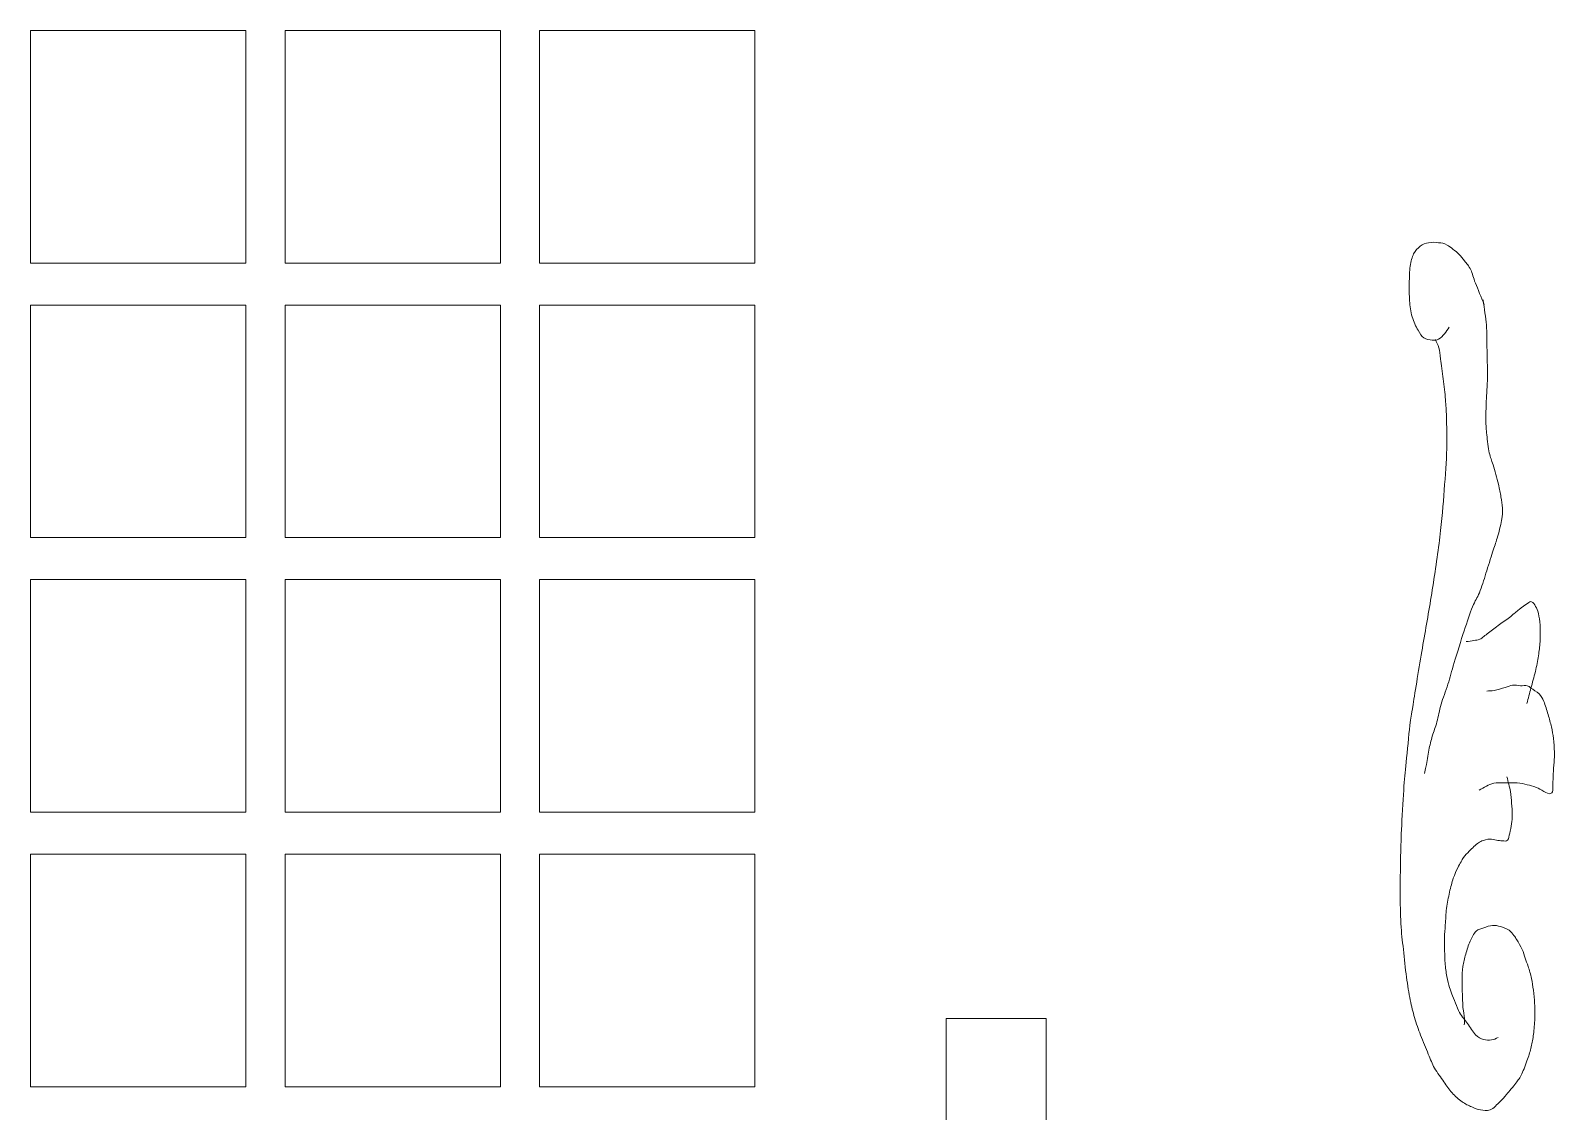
# Model space of a CAD drawing. Header units: millimetres. Extents: x -284 to 196, y -129 to 171.
# Drawn here: x 150.77 to 192.74, y 49.92 to 79.69 of the extents above; entities that cross this region are included whole.
import ezdxf

# ---------------------------------------------------------------- set-up
doc = ezdxf.new("R2010")
doc.units = ezdxf.units.MM
doc.header["$MEASUREMENT"] = 0
doc.layers.add('Camada 1', color=7, linetype='Continuous')

msp = doc.modelspace()

# ---------------------------------------------------------------- linework, layer by layer
at = {"layer": 'Camada 1', "color": 2, "lineweight": 9}
for points in [[(150.7695, 79.6879), (150.7695, 79.6879), (150.7695, 73.2819), (150.7695, 73.2819), (150.7695, 73.2819), (150.7695, 73.2819), (156.7003, 73.2819), (156.7003, 73.2819), (156.7003, 73.2819), (156.7003, 73.2819), (156.7003, 79.6879), (156.7003, 79.6879), (156.7003, 79.6879), (156.7003, 79.6879), (150.7695, 79.6879), (150.7695, 79.6879)], [(157.7787, 79.6879), (157.7787, 79.6879), (157.7787, 73.2819), (157.7787, 73.2819), (157.7787, 73.2819), (157.7787, 73.2819), (163.7095, 73.2819), (163.7095, 73.2819), (163.7095, 73.2819), (163.7095, 73.2819), (163.7095, 79.6879), (163.7095, 79.6879), (163.7095, 79.6879), (163.7095, 79.6879), (157.7787, 79.6879), (157.7787, 79.6879)], [(164.7878, 79.6879), (164.7878, 79.6879), (164.7878, 73.2819), (164.7878, 73.2819), (164.7878, 73.2819), (164.7878, 73.2819), (170.7187, 73.2819), (170.7187, 73.2819), (170.7187, 73.2819), (170.7187, 73.2819), (170.7187, 79.6879), (170.7187, 79.6879), (170.7187, 79.6879), (170.7187, 79.6879), (164.7878, 79.6879), (164.7878, 79.6879)], [(150.7695, 72.1274), (150.7695, 72.1274), (150.7695, 65.7214), (150.7695, 65.7214), (150.7695, 65.7214), (150.7695, 65.7214), (156.7003, 65.7214), (156.7003, 65.7214), (156.7003, 65.7214), (156.7003, 65.7214), (156.7003, 72.1274), (156.7003, 72.1274), (156.7003, 72.1274), (156.7003, 72.1274), (150.7695, 72.1274), (150.7695, 72.1274)], [(157.7787, 72.1274), (157.7787, 72.1274), (157.7787, 65.7214), (157.7787, 65.7214), (157.7787, 65.7214), (157.7787, 65.7214), (163.7095, 65.7214), (163.7095, 65.7214), (163.7095, 65.7214), (163.7095, 65.7214), (163.7095, 72.1274), (163.7095, 72.1274), (163.7095, 72.1274), (163.7095, 72.1274), (157.7787, 72.1274), (157.7787, 72.1274)], [(164.7878, 72.1274), (164.7878, 72.1274), (164.7878, 65.7214), (164.7878, 65.7214), (164.7878, 65.7214), (164.7878, 65.7214), (170.7187, 65.7214), (170.7187, 65.7214), (170.7187, 65.7214), (170.7187, 65.7214), (170.7187, 72.1274), (170.7187, 72.1274), (170.7187, 72.1274), (170.7187, 72.1274), (164.7878, 72.1274), (164.7878, 72.1274)], [(150.7695, 64.5669), (150.7695, 64.5669), (150.7695, 58.1609), (150.7695, 58.1609), (150.7695, 58.1609), (150.7695, 58.1609), (156.7003, 58.1609), (156.7003, 58.1609), (156.7003, 58.1609), (156.7003, 58.1609), (156.7003, 64.5669), (156.7003, 64.5669), (156.7003, 64.5669), (156.7003, 64.5669), (150.7695, 64.5669), (150.7695, 64.5669)], [(157.7787, 64.5669), (157.7787, 64.5669), (157.7787, 58.1609), (157.7787, 58.1609), (157.7787, 58.1609), (157.7787, 58.1609), (163.7095, 58.1609), (163.7095, 58.1609), (163.7095, 58.1609), (163.7095, 58.1609), (163.7095, 64.5669), (163.7095, 64.5669), (163.7095, 64.5669), (163.7095, 64.5669), (157.7787, 64.5669), (157.7787, 64.5669)], [(164.7878, 64.5669), (164.7878, 64.5669), (164.7878, 58.1609), (164.7878, 58.1609), (164.7878, 58.1609), (164.7878, 58.1609), (170.7187, 58.1609), (170.7187, 58.1609), (170.7187, 58.1609), (170.7187, 58.1609), (170.7187, 64.5669), (170.7187, 64.5669), (170.7187, 64.5669), (170.7187, 64.5669), (164.7878, 64.5669), (164.7878, 64.5669)], [(150.7695, 57.0063), (150.7695, 57.0063), (150.7695, 50.6003), (150.7695, 50.6003), (150.7695, 50.6003), (150.7695, 50.6003), (156.7003, 50.6003), (156.7003, 50.6003), (156.7003, 50.6003), (156.7003, 50.6003), (156.7003, 57.0063), (156.7003, 57.0063), (156.7003, 57.0063), (156.7003, 57.0063), (150.7695, 57.0063), (150.7695, 57.0063)], [(157.7787, 57.0063), (157.7787, 57.0063), (157.7787, 50.6003), (157.7787, 50.6003), (157.7787, 50.6003), (157.7787, 50.6003), (163.7095, 50.6003), (163.7095, 50.6003), (163.7095, 50.6003), (163.7095, 50.6003), (163.7095, 57.0063), (163.7095, 57.0063), (163.7095, 57.0063), (163.7095, 57.0063), (157.7787, 57.0063), (157.7787, 57.0063)], [(164.7878, 57.0063), (164.7878, 57.0063), (164.7878, 50.6003), (164.7878, 50.6003), (164.7878, 50.6003), (164.7878, 50.6003), (170.7187, 50.6003), (170.7187, 50.6003), (170.7187, 50.6003), (170.7187, 50.6003), (170.7187, 57.0063), (170.7187, 57.0063), (170.7187, 57.0063), (170.7187, 57.0063), (164.7878, 57.0063), (164.7878, 57.0063)]]:
    msp.add_open_spline(points, degree=3, knots=[0, 0, 0, 0, 0.2, 0.2, 0.2, 0.2, 0.4, 0.4, 0.4, 0.4, 0.6, 0.6, 0.6, 0.6, 1, 1, 1, 1], dxfattribs=at)
at = {"layer": 'Camada 1', "color": 250, "lineweight": 9}
for points, knots in [([(189.8392, 71.5142), (189.7962, 71.4549), (189.7592, 71.3904), (189.7103, 71.3363), (189.7103, 71.3363), (189.6615, 71.2822), (189.6052, 71.2209), (189.5471, 71.1908), (189.5471, 71.1908), (189.4889, 71.1607), (189.4344, 71.1531), (189.3666, 71.1586), (189.3666, 71.1586), (189.2988, 71.164), (189.2093, 71.1764), (189.1432, 71.2234), (189.1432, 71.2234), (189.0771, 71.2705), (189.0349, 71.3359), (188.98, 71.4339), (188.98, 71.4339), (188.925, 71.532), (188.8561, 71.6686), (188.8167, 71.8062), (188.8167, 71.8062), (188.7773, 71.9438), (188.761, 72.0881), (188.7479, 72.2431), (188.7479, 72.2431), (188.735, 72.3981), (188.7365, 72.569), (188.7394, 72.7285), (188.7394, 72.7285), (188.7423, 72.8879), (188.7447, 73.0605), (188.7651, 73.1977), (188.7651, 73.1977), (188.7855, 73.3349), (188.8122, 73.4424), (188.8597, 73.5374), (188.8597, 73.5374), (188.9071, 73.6324), (188.9704, 73.6957), (189.0401, 73.7476), (189.0401, 73.7476), (189.1098, 73.7995), (189.1871, 73.8283), (189.2721, 73.8445), (189.2721, 73.8445), (189.357, 73.8607), (189.4623, 73.8551), (189.5471, 73.8443), (189.5471, 73.8443), (189.6317, 73.8334), (189.6868, 73.831), (189.779, 73.7794), (189.779, 73.7794), (189.8713, 73.7277), (190.0165, 73.6096), (190.097, 73.5365), (190.097, 73.5365), (190.1774, 73.4634), (190.2044, 73.4151), (190.2602, 73.3422), (190.2602, 73.3422), (190.3161, 73.2693), (190.3811, 73.2034), (190.4321, 73.0994), (190.4321, 73.0994), (190.4829, 72.9953), (190.4992, 72.8863), (190.561, 72.7271), (190.561, 72.7271), (190.6228, 72.5679), (190.722, 72.339), (190.8026, 72.145)], [0, 0, 0, 0, 0.05, 0.05, 0.05, 0.05, 0.1, 0.1, 0.1, 0.1, 0.15, 0.15, 0.15, 0.15, 0.2, 0.2, 0.2, 0.2, 0.25, 0.25, 0.25, 0.25, 0.3, 0.3, 0.3, 0.3, 0.35, 0.35, 0.35, 0.35, 0.4, 0.4, 0.4, 0.4, 0.45, 0.45, 0.45, 0.45, 0.5, 0.5, 0.5, 0.5, 0.55, 0.55, 0.55, 0.55, 0.6, 0.6, 0.6, 0.6, 0.65, 0.65, 0.65, 0.65, 0.7, 0.7, 0.7, 0.7, 0.75, 0.75, 0.75, 0.75, 0.8, 0.8, 0.8, 0.8, 0.85, 0.85, 0.85, 0.85, 0.9, 0.9, 0.9, 0.9, 1, 1, 1, 1]), ([(190.7729, 72.2675), (190.8064, 72.0282), (190.8442, 71.777), (190.8615, 71.5793), (190.8615, 71.5793), (190.883, 71.3328), (190.8731, 71.2082), (190.878, 70.9686), (190.878, 70.9686), (190.8828, 70.7289), (190.8938, 70.3903), (190.8909, 70.1412), (190.8909, 70.1412), (190.8881, 69.8921), (190.8679, 69.6735), (190.8608, 69.4761), (190.8608, 69.4761), (190.8536, 69.2787), (190.8456, 69.1116), (190.8477, 68.957), (190.8477, 68.957), (190.8499, 68.8024), (190.8578, 68.7018), (190.8737, 68.5514), (190.8737, 68.5514), (190.8895, 68.401), (190.9137, 68.1957), (190.9428, 68.0565), (190.9428, 68.0565), (190.9718, 67.9174), (191.0043, 67.867), (191.0463, 67.7239), (191.0463, 67.7239), (191.0883, 67.5808), (191.1586, 67.3456), (191.195, 67.1984), (191.195, 67.1984), (191.2313, 67.0512), (191.2451, 66.9531), (191.2637, 66.8424), (191.2637, 66.8424), (191.2823, 66.7317), (191.3038, 66.645), (191.3067, 66.5349), (191.3067, 66.5349), (191.3096, 66.4249), (191.3055, 66.3341), (191.2808, 66.1952), (191.2808, 66.1952), (191.2563, 66.0563), (191.2022, 65.8557), (191.1606, 65.7099), (191.1606, 65.7099), (191.1189, 65.564), (191.0833, 65.4834), (191.0317, 65.3216), (191.0317, 65.3216), (190.9802, 65.1599), (190.9114, 64.9253), (190.8512, 64.7393), (190.8512, 64.7393), (190.7912, 64.5533), (190.7326, 64.3597), (190.6708, 64.2055), (190.6708, 64.2055), (190.609, 64.0513), (190.5522, 63.9931), (190.4818, 63.8173), (190.4818, 63.8173), (190.4115, 63.6416), (190.3343, 63.4103), (190.2498, 63.1541), (190.2498, 63.1541), (190.1654, 62.898), (190.0493, 62.526), (189.9749, 62.2806), (189.9749, 62.2806), (189.9004, 62.0353), (189.8632, 61.8737), (189.803, 61.6821), (189.803, 61.6821), (189.7428, 61.4906), (189.6643, 61.3053), (189.6139, 61.1321), (189.6139, 61.1321), (189.5637, 60.959), (189.5425, 60.7928), (189.5022, 60.6468), (189.5022, 60.6468), (189.462, 60.5008), (189.4107, 60.3883), (189.3733, 60.2586), (189.3733, 60.2586), (189.336, 60.129), (189.3075, 60.0081), (189.2789, 59.8704), (189.2789, 59.8704), (189.2502, 59.7327), (189.2216, 59.5414), (189.2016, 59.4336), (189.2016, 59.4336), (189.1815, 59.3257), (189.1729, 59.2934), (189.1585, 59.2233)], [0, 0, 0, 0, 0.037037, 0.037037, 0.037037, 0.037037, 0.0740741, 0.0740741, 0.0740741, 0.0740741, 0.1111111, 0.1111111, 0.1111111, 0.1111111, 0.1481481, 0.1481481, 0.1481481, 0.1481481, 0.1851852, 0.1851852, 0.1851852, 0.1851852, 0.2222222, 0.2222222, 0.2222222, 0.2222222, 0.2592593, 0.2592593, 0.2592593, 0.2592593, 0.2962963, 0.2962963, 0.2962963, 0.2962963, 0.3333333, 0.3333333, 0.3333333, 0.3333333, 0.3703704, 0.3703704, 0.3703704, 0.3703704, 0.4074074, 0.4074074, 0.4074074, 0.4074074, 0.4444444, 0.4444444, 0.4444444, 0.4444444, 0.4814815, 0.4814815, 0.4814815, 0.4814815, 0.5185185, 0.5185185, 0.5185185, 0.5185185, 0.5555556, 0.5555556, 0.5555556, 0.5555556, 0.5925926, 0.5925926, 0.5925926, 0.5925926, 0.6296296, 0.6296296, 0.6296296, 0.6296296, 0.6666667, 0.6666667, 0.6666667, 0.6666667, 0.7037037, 0.7037037, 0.7037037, 0.7037037, 0.7407407, 0.7407407, 0.7407407, 0.7407407, 0.7777778, 0.7777778, 0.7777778, 0.7777778, 0.8148148, 0.8148148, 0.8148148, 0.8148148, 0.8518519, 0.8518519, 0.8518519, 0.8518519, 0.8888889, 0.8888889, 0.8888889, 0.8888889, 0.9259259, 0.9259259, 0.9259259, 0.9259259, 1, 1, 1, 1]), ([(190.2517, 52.3084), (190.2921, 52.4106), (190.2202, 52.7048), (190.2173, 52.7777), (190.2173, 52.7777), (190.2144, 52.8505), (190.2044, 53.0851), (190.2001, 53.2145), (190.2001, 53.2145), (190.1958, 53.344), (190.1886, 53.4379), (190.1915, 53.5543), (190.1915, 53.5543), (190.1943, 53.6707), (190.1999, 53.7932), (190.2173, 53.9103), (190.2173, 53.9103), (190.2346, 54.0272), (190.2616, 54.1337), (190.2946, 54.25), (190.2946, 54.25), (190.3276, 54.3662), (190.3672, 54.4997), (190.4149, 54.6059), (190.4149, 54.6059), (190.4626, 54.7119), (190.5132, 54.8169), (190.5782, 54.8808), (190.5782, 54.8808), (190.6431, 54.9447), (190.717, 54.9508), (190.7929, 54.9777), (190.7929, 54.9777), (190.869, 55.0046), (190.9572, 55.0369), (191.0335, 55.0422), (191.0335, 55.0422), (191.1099, 55.0476), (191.1723, 55.0313), (191.2484, 55.0097), (191.2484, 55.0097), (191.3244, 54.9881), (191.4263, 54.9529), (191.489, 54.9124), (191.489, 54.9124), (191.5516, 54.8719), (191.5843, 54.8143), (191.6199, 54.7693), (191.6199, 54.7693), (191.6555, 54.7244), (191.6637, 54.7078), (191.7019, 54.6435), (191.7019, 54.6435), (191.74, 54.5793), (191.8105, 54.4691), (191.8485, 54.3838), (191.8485, 54.3838), (191.8867, 54.2986), (191.901, 54.2149), (191.9284, 54.1364), (191.9284, 54.1364), (191.9558, 54.0579), (191.983, 54.0061), (192.0126, 53.9133), (192.0126, 53.9133), (192.0421, 53.8205), (192.081, 53.6906), (192.1052, 53.5806), (192.1052, 53.5806), (192.1294, 53.4706), (192.1425, 53.3712), (192.157, 53.2562), (192.157, 53.2562), (192.1714, 53.1411), (192.185, 53.0213), (192.1915, 52.8911), (192.1915, 52.8911), (192.1979, 52.761), (192.2008, 52.6185), (192.1958, 52.4774), (192.1958, 52.4774), (192.1908, 52.3363), (192.1779, 52.1778), (192.1613, 52.0475), (192.1613, 52.0475), (192.1447, 51.9173), (192.124, 51.8141), (192.0966, 51.6988), (192.0966, 51.6988), (192.0691, 51.5835), (192.0405, 51.4828), (191.9973, 51.3582), (191.9973, 51.3582), (191.9541, 51.2337), (191.892, 51.063), (191.8376, 50.9528), (191.8376, 50.9528), (191.7833, 50.8425), (191.7435, 50.7961), (191.6736, 50.7015), (191.6736, 50.7015), (191.6038, 50.6068), (191.491, 50.4704), (191.419, 50.3853), (191.419, 50.3853), (191.3471, 50.3002), (191.3179, 50.2614), (191.2421, 50.1908), (191.2421, 50.1908), (191.1663, 50.1201), (191.0574, 50.0007), (190.9648, 49.9618), (190.9648, 49.9618), (190.8722, 49.9229), (190.7833, 49.9484), (190.6984, 49.962), (190.6984, 49.962), (190.6136, 49.9756), (190.5424, 50.0052), (190.4578, 50.0431), (190.4578, 50.0431), (190.3733, 50.081), (190.282, 50.1239), (190.1915, 50.1889), (190.1915, 50.1889), (190.101, 50.2539), (190, 50.3397), (189.9165, 50.4318), (189.9165, 50.4318), (189.8331, 50.524), (189.7733, 50.6261), (189.6931, 50.7394), (189.6931, 50.7394), (189.6129, 50.8527), (189.5074, 50.9842), (189.4354, 51.1118), (189.4354, 51.1118), (189.3633, 51.2393), (189.3279, 51.3491), (189.2635, 51.5002), (189.2635, 51.5002), (189.199, 51.6512), (189.1118, 51.8507), (189.0487, 52.0181), (189.0487, 52.0181), (188.9856, 52.1855), (188.9327, 52.3415), (188.8855, 52.5036), (188.8855, 52.5036), (188.8381, 52.6657), (188.8024, 52.8026), (188.7651, 52.9891), (188.7651, 52.9891), (188.7278, 53.1756), (188.6936, 53.3881), (188.6621, 53.6202), (188.6621, 53.6202), (188.6305, 53.8523), (188.6019, 54.1353), (188.5761, 54.3807), (188.5761, 54.3807), (188.5503, 54.6261), (188.5217, 54.8305), (188.5074, 55.0927), (188.5074, 55.0927), (188.493, 55.3549), (188.4916, 55.6562), (188.4902, 55.9502), (188.4902, 55.9502), (188.4888, 56.2442), (188.493, 56.5677), (188.4988, 56.8563), (188.4988, 56.8563), (188.5045, 57.1449), (188.5102, 57.3632), (188.5245, 57.6814), (188.5245, 57.6814), (188.5389, 57.9997), (188.5632, 58.4552), (188.5847, 58.7654), (188.5847, 58.7654), (188.6062, 59.0756), (188.6248, 59.2454), (188.6534, 59.542), (188.6534, 59.542), (188.6821, 59.8386), (188.7251, 60.2807), (188.7566, 60.5451), (188.7566, 60.5451), (188.7881, 60.8095), (188.7852, 60.7716), (188.8425, 61.1275), (188.8425, 61.1275), (188.8998, 61.4834), (189.0144, 62.171), (189.1002, 62.6806), (189.1002, 62.6806), (189.1861, 63.1901), (189.2778, 63.6754), (189.358, 64.1851), (189.358, 64.1851), (189.4382, 64.6948), (189.5241, 65.2631), (189.5814, 65.7382), (189.5814, 65.7382), (189.6387, 66.2132), (189.6702, 66.6279), (189.7017, 67.0325), (189.7017, 67.0325), (189.7332, 67.4371), (189.7604, 67.8299), (189.7705, 68.165), (189.7705, 68.165), (189.7804, 68.5001), (189.7676, 68.8121), (189.7618, 69.0387), (189.7618, 69.0387), (189.7562, 69.2654), (189.7504, 69.3486), (189.7361, 69.5241), (189.7361, 69.5241), (189.7218, 69.6996), (189.6988, 69.9043), (189.676, 70.0905), (189.676, 70.0905), (189.653, 70.2766), (189.6186, 70.4977), (189.5986, 70.6406), (189.5986, 70.6406), (189.5786, 70.7836), (189.5798, 70.857), (189.5556, 70.9481), (189.5556, 70.9481), (189.5315, 71.0392), (189.4897, 71.0992), (189.4568, 71.1747)], [0, 0, 0, 0, 0.0166667, 0.0166667, 0.0166667, 0.0166667, 0.0333333, 0.0333333, 0.0333333, 0.0333333, 0.05, 0.05, 0.05, 0.05, 0.0666667, 0.0666667, 0.0666667, 0.0666667, 0.0833333, 0.0833333, 0.0833333, 0.0833333, 0.1, 0.1, 0.1, 0.1, 0.1166667, 0.1166667, 0.1166667, 0.1166667, 0.1333333, 0.1333333, 0.1333333, 0.1333333, 0.15, 0.15, 0.15, 0.15, 0.1666667, 0.1666667, 0.1666667, 0.1666667, 0.1833333, 0.1833333, 0.1833333, 0.1833333, 0.2, 0.2, 0.2, 0.2, 0.2166667, 0.2166667, 0.2166667, 0.2166667, 0.2333333, 0.2333333, 0.2333333, 0.2333333, 0.25, 0.25, 0.25, 0.25, 0.2666667, 0.2666667, 0.2666667, 0.2666667, 0.2833333, 0.2833333, 0.2833333, 0.2833333, 0.3, 0.3, 0.3, 0.3, 0.3166667, 0.3166667, 0.3166667, 0.3166667, 0.3333333, 0.3333333, 0.3333333, 0.3333333, 0.35, 0.35, 0.35, 0.35, 0.3666667, 0.3666667, 0.3666667, 0.3666667, 0.3833333, 0.3833333, 0.3833333, 0.3833333, 0.4, 0.4, 0.4, 0.4, 0.4166667, 0.4166667, 0.4166667, 0.4166667, 0.4333333, 0.4333333, 0.4333333, 0.4333333, 0.45, 0.45, 0.45, 0.45, 0.4666667, 0.4666667, 0.4666667, 0.4666667, 0.4833333, 0.4833333, 0.4833333, 0.4833333, 0.5, 0.5, 0.5, 0.5, 0.5166667, 0.5166667, 0.5166667, 0.5166667, 0.5333333, 0.5333333, 0.5333333, 0.5333333, 0.55, 0.55, 0.55, 0.55, 0.5666667, 0.5666667, 0.5666667, 0.5666667, 0.5833333, 0.5833333, 0.5833333, 0.5833333, 0.6, 0.6, 0.6, 0.6, 0.6166667, 0.6166667, 0.6166667, 0.6166667, 0.6333333, 0.6333333, 0.6333333, 0.6333333, 0.65, 0.65, 0.65, 0.65, 0.6666667, 0.6666667, 0.6666667, 0.6666667, 0.6833333, 0.6833333, 0.6833333, 0.6833333, 0.7, 0.7, 0.7, 0.7, 0.7166667, 0.7166667, 0.7166667, 0.7166667, 0.7333333, 0.7333333, 0.7333333, 0.7333333, 0.75, 0.75, 0.75, 0.75, 0.7666667, 0.7666667, 0.7666667, 0.7666667, 0.7833333, 0.7833333, 0.7833333, 0.7833333, 0.8, 0.8, 0.8, 0.8, 0.8166667, 0.8166667, 0.8166667, 0.8166667, 0.8333333, 0.8333333, 0.8333333, 0.8333333, 0.85, 0.85, 0.85, 0.85, 0.8666667, 0.8666667, 0.8666667, 0.8666667, 0.8833333, 0.8833333, 0.8833333, 0.8833333, 0.9, 0.9, 0.9, 0.9, 0.9166667, 0.9166667, 0.9166667, 0.9166667, 0.9333333, 0.9333333, 0.9333333, 0.9333333, 0.95, 0.95, 0.95, 0.95, 0.9666667, 0.9666667, 0.9666667, 0.9666667, 1, 1, 1, 1]), ([(191.9787, 61.1575), (192.0159, 61.2977), (192.0518, 61.4325), (192.0904, 61.5781), (192.0904, 61.5781), (192.1291, 61.7237), (192.1763, 61.8825), (192.2107, 62.031), (192.2107, 62.031), (192.2451, 62.1795), (192.2751, 62.33), (192.2966, 62.4678), (192.2966, 62.4678), (192.3182, 62.6057), (192.3324, 62.7151), (192.3396, 62.8561), (192.3396, 62.8561), (192.3468, 62.997), (192.3468, 63.1788), (192.3396, 63.3091), (192.3396, 63.3091), (192.3324, 63.4395), (192.3171, 63.5448), (192.2966, 63.6327), (192.2966, 63.6327), (192.2762, 63.7207), (192.2514, 63.7721), (192.2193, 63.827), (192.2193, 63.827), (192.1872, 63.8819), (192.1478, 63.9419), (192.1076, 63.9565), (192.1076, 63.9565), (192.0674, 63.9711), (192.0532, 63.9431), (191.9959, 63.908), (191.9959, 63.908), (191.9386, 63.873), (191.8412, 63.8057), (191.7639, 63.7464), (191.7639, 63.7464), (191.6865, 63.6872), (191.6221, 63.6225), (191.5319, 63.5524), (191.5319, 63.5524), (191.4417, 63.4824), (191.3242, 63.4016), (191.2226, 63.3262), (191.2226, 63.3262), (191.1209, 63.2507), (191.0121, 63.1672), (190.9218, 63.0999), (190.9218, 63.0999), (190.8317, 63.0325), (190.7492, 62.9574), (190.6812, 62.9221), (190.6812, 62.9221), (190.6134, 62.8867), (190.581, 62.9006), (190.518, 62.8898), (190.518, 62.8898), (190.455, 62.8791), (190.3748, 62.8684), (190.3032, 62.8576)], [0, 0, 0, 0, 0.0588235, 0.0588235, 0.0588235, 0.0588235, 0.1176471, 0.1176471, 0.1176471, 0.1176471, 0.1764706, 0.1764706, 0.1764706, 0.1764706, 0.2352941, 0.2352941, 0.2352941, 0.2352941, 0.2941176, 0.2941176, 0.2941176, 0.2941176, 0.3529412, 0.3529412, 0.3529412, 0.3529412, 0.4117647, 0.4117647, 0.4117647, 0.4117647, 0.4705882, 0.4705882, 0.4705882, 0.4705882, 0.5294118, 0.5294118, 0.5294118, 0.5294118, 0.5882353, 0.5882353, 0.5882353, 0.5882353, 0.6470588, 0.6470588, 0.6470588, 0.6470588, 0.7058824, 0.7058824, 0.7058824, 0.7058824, 0.7647059, 0.7647059, 0.7647059, 0.7647059, 0.8235294, 0.8235294, 0.8235294, 0.8235294, 0.8823529, 0.8823529, 0.8823529, 0.8823529, 1, 1, 1, 1]), ([(190.8703, 61.4981), (190.939, 61.5034), (190.9919, 61.498), (191.0765, 61.5141), (191.0765, 61.5141), (191.1611, 61.5302), (191.2927, 61.5706), (191.3773, 61.5948), (191.3773, 61.5948), (191.4617, 61.619), (191.5129, 61.6513), (191.5835, 61.6593), (191.5835, 61.6593), (191.654, 61.6674), (191.731, 61.6458), (191.7983, 61.643), (191.7983, 61.643), (191.8656, 61.6403), (191.9381, 61.6538), (191.9873, 61.6429), (191.9873, 61.6429), (192.0366, 61.6319), (192.036, 61.6159), (192.0904, 61.5781), (192.0904, 61.5781), (192.1448, 61.5403), (192.2542, 61.4791), (192.3138, 61.4161), (192.3138, 61.4161), (192.3734, 61.3531), (192.4008, 61.3011), (192.4427, 61.2057), (192.4427, 61.2057), (192.4846, 61.1103), (192.5279, 60.9661), (192.563, 60.8496), (192.563, 60.8496), (192.5981, 60.7331), (192.6288, 60.6173), (192.6533, 60.5073), (192.6533, 60.5073), (192.6777, 60.3973), (192.6957, 60.3049), (192.7094, 60.1909), (192.7094, 60.1909), (192.7231, 60.0769), (192.7316, 59.9222), (192.7353, 59.8259), (192.7353, 59.8259), (192.7388, 59.7296), (192.7353, 59.7043), (192.731, 59.615), (192.731, 59.615), (192.7266, 59.5257), (192.7158, 59.3932), (192.7094, 59.2905), (192.7094, 59.2905), (192.7029, 59.1878), (192.7051, 59.1019), (192.6921, 58.9985), (192.6921, 58.9985), (192.679, 58.8952), (192.727, 58.7068), (192.6317, 58.6742), (192.6317, 58.6742), (192.5364, 58.6415), (192.3512, 58.8041), (192.2433, 58.8448), (192.2433, 58.8448), (192.1353, 58.8855), (192.0728, 58.8976), (191.9844, 58.918), (191.9844, 58.918), (191.8958, 58.9383), (191.8205, 58.9587), (191.7125, 58.9669), (191.7125, 58.9669), (191.6045, 58.9751), (191.4444, 58.9687), (191.3371, 58.9672), (191.3371, 58.9672), (191.2296, 58.9656), (191.1475, 58.9728), (191.0679, 58.9577), (191.0679, 58.9577), (190.9884, 58.9427), (190.9291, 58.9093), (190.8617, 58.877), (190.8617, 58.877), (190.7944, 58.8447), (190.7299, 58.8016), (190.664, 58.7639)], [0, 0, 0, 0, 0.0416667, 0.0416667, 0.0416667, 0.0416667, 0.0833333, 0.0833333, 0.0833333, 0.0833333, 0.125, 0.125, 0.125, 0.125, 0.1666667, 0.1666667, 0.1666667, 0.1666667, 0.2083333, 0.2083333, 0.2083333, 0.2083333, 0.25, 0.25, 0.25, 0.25, 0.2916667, 0.2916667, 0.2916667, 0.2916667, 0.3333333, 0.3333333, 0.3333333, 0.3333333, 0.375, 0.375, 0.375, 0.375, 0.4166667, 0.4166667, 0.4166667, 0.4166667, 0.4583333, 0.4583333, 0.4583333, 0.4583333, 0.5, 0.5, 0.5, 0.5, 0.5416667, 0.5416667, 0.5416667, 0.5416667, 0.5833333, 0.5833333, 0.5833333, 0.5833333, 0.625, 0.625, 0.625, 0.625, 0.6666667, 0.6666667, 0.6666667, 0.6666667, 0.7083333, 0.7083333, 0.7083333, 0.7083333, 0.75, 0.75, 0.75, 0.75, 0.7916667, 0.7916667, 0.7916667, 0.7916667, 0.8333333, 0.8333333, 0.8333333, 0.8333333, 0.875, 0.875, 0.875, 0.875, 0.9166667, 0.9166667, 0.9166667, 0.9166667, 1, 1, 1, 1]), ([(191.4288, 59.1354), (191.4603, 59.0006), (191.5018, 58.8529), (191.5233, 58.7309), (191.5233, 58.7309), (191.5449, 58.6088), (191.5491, 58.5152), (191.5577, 58.4072), (191.5577, 58.4072), (191.5663, 58.2993), (191.5749, 58.1786), (191.5749, 58.0836), (191.5749, 58.0836), (191.5749, 57.9886), (191.5692, 57.9251), (191.5577, 57.8409), (191.5577, 57.8409), (191.5461, 57.7568), (191.5248, 57.6579), (191.5062, 57.5821), (191.5062, 57.5821), (191.4875, 57.5064), (191.4849, 57.4276), (191.446, 57.388), (191.446, 57.388), (191.407, 57.3483), (191.3516, 57.3719), (191.2999, 57.3719), (191.2999, 57.3719), (191.2483, 57.372), (191.1939, 57.3801), (191.1367, 57.3882), (191.1367, 57.3882), (191.0794, 57.3964), (191.0228, 57.4238), (190.9562, 57.4207), (190.9562, 57.4207), (190.8896, 57.4177), (190.7909, 57.387), (190.7395, 57.3697), (190.7395, 57.3697), (190.6881, 57.3523), (190.6859, 57.3433), (190.6488, 57.317), (190.6488, 57.317), (190.6118, 57.2906), (190.5601, 57.2501), (190.5172, 57.2116), (190.5172, 57.2116), (190.4744, 57.1731), (190.4392, 57.1353), (190.3921, 57.086), (190.3921, 57.086), (190.345, 57.0367), (190.2725, 56.9647), (190.2345, 56.9158), (190.2345, 56.9158), (190.1966, 56.8669), (190.1925, 56.8428), (190.1655, 56.7941), (190.1655, 56.7941), (190.1385, 56.7455), (190.1082, 56.6997), (190.0726, 56.6239), (190.0726, 56.6239), (190.0369, 56.5482), (189.9894, 56.4515), (189.9518, 56.3401), (189.9518, 56.3401), (189.9142, 56.2288), (189.8792, 56.0971), (189.8482, 55.959), (189.8482, 55.959), (189.8172, 55.8208), (189.7857, 55.6636), (189.7662, 55.5129), (189.7662, 55.5129), (189.7467, 55.3622), (189.741, 55.1965), (189.7317, 55.0587), (189.7317, 55.0587), (189.7224, 54.9208), (189.7122, 54.8414), (189.7101, 54.6856), (189.7101, 54.6856), (189.708, 54.5298), (189.7108, 54.2859), (189.7187, 54.1259), (189.7187, 54.1259), (189.7267, 53.9659), (189.7395, 53.8506), (189.7576, 53.7284), (189.7576, 53.7284), (189.7756, 53.6061), (189.8005, 53.4923), (189.8266, 53.3958), (189.8266, 53.3958), (189.8527, 53.2993), (189.8635, 53.2771), (189.9129, 53.1524), (189.9129, 53.1524), (189.9623, 53.0277), (190.0511, 52.7841), (190.1228, 52.6483), (190.1228, 52.6483), (190.1944, 52.5125), (190.266, 52.4471), (190.3391, 52.3446), (190.3391, 52.3446), (190.4121, 52.2421), (190.4857, 52.1077), (190.561, 52.0331), (190.561, 52.0331), (190.6363, 51.9586), (190.7107, 51.928), (190.7844, 51.9035), (190.7844, 51.9035), (190.858, 51.879), (190.9315, 51.8791), (190.9992, 51.8872), (190.9992, 51.8872), (191.0669, 51.8953), (191.1252, 51.9302), (191.1882, 51.9518)], [0, 0, 0, 0, 0.03125, 0.03125, 0.03125, 0.03125, 0.0625, 0.0625, 0.0625, 0.0625, 0.09375, 0.09375, 0.09375, 0.09375, 0.125, 0.125, 0.125, 0.125, 0.15625, 0.15625, 0.15625, 0.15625, 0.1875, 0.1875, 0.1875, 0.1875, 0.21875, 0.21875, 0.21875, 0.21875, 0.25, 0.25, 0.25, 0.25, 0.28125, 0.28125, 0.28125, 0.28125, 0.3125, 0.3125, 0.3125, 0.3125, 0.34375, 0.34375, 0.34375, 0.34375, 0.375, 0.375, 0.375, 0.375, 0.40625, 0.40625, 0.40625, 0.40625, 0.4375, 0.4375, 0.4375, 0.4375, 0.46875, 0.46875, 0.46875, 0.46875, 0.5, 0.5, 0.5, 0.5, 0.53125, 0.53125, 0.53125, 0.53125, 0.5625, 0.5625, 0.5625, 0.5625, 0.59375, 0.59375, 0.59375, 0.59375, 0.625, 0.625, 0.625, 0.625, 0.65625, 0.65625, 0.65625, 0.65625, 0.6875, 0.6875, 0.6875, 0.6875, 0.71875, 0.71875, 0.71875, 0.71875, 0.75, 0.75, 0.75, 0.75, 0.78125, 0.78125, 0.78125, 0.78125, 0.8125, 0.8125, 0.8125, 0.8125, 0.84375, 0.84375, 0.84375, 0.84375, 0.875, 0.875, 0.875, 0.875, 0.90625, 0.90625, 0.90625, 0.90625, 0.9375, 0.9375, 0.9375, 0.9375, 1, 1, 1, 1])]:
    msp.add_open_spline(points, degree=3, knots=knots, dxfattribs=at)
at = {"layer": 'Camada 1', "color": 240, "lineweight": 9}
msp.add_open_spline([(178.7357, 47.8359), (178.7357, 47.8359), (178.7357, 52.4765), (178.7357, 52.4765), (178.7357, 52.4765), (178.7357, 52.4765), (175.9857, 52.4765), (175.9857, 52.4765), (175.9857, 52.4765), (175.9857, 52.4765), (175.9857, 47.8359), (175.9857, 47.8359), (175.9857, 47.8359), (175.9857, 47.8359), (178.7357, 47.8359), (178.7357, 47.8359), (178.7357, 47.8359), (178.7357, 47.8359), (178.7357, 47.8359), (178.7357, 47.8359)], degree=3, knots=[0, 0, 0, 0, 0.1666667, 0.1666667, 0.1666667, 0.1666667, 0.3333333, 0.3333333, 0.3333333, 0.3333333, 0.5, 0.5, 0.5, 0.5, 0.6666667, 0.6666667, 0.6666667, 0.6666667, 1, 1, 1, 1], dxfattribs=at)

doc.saveas('drawing.dxf')
